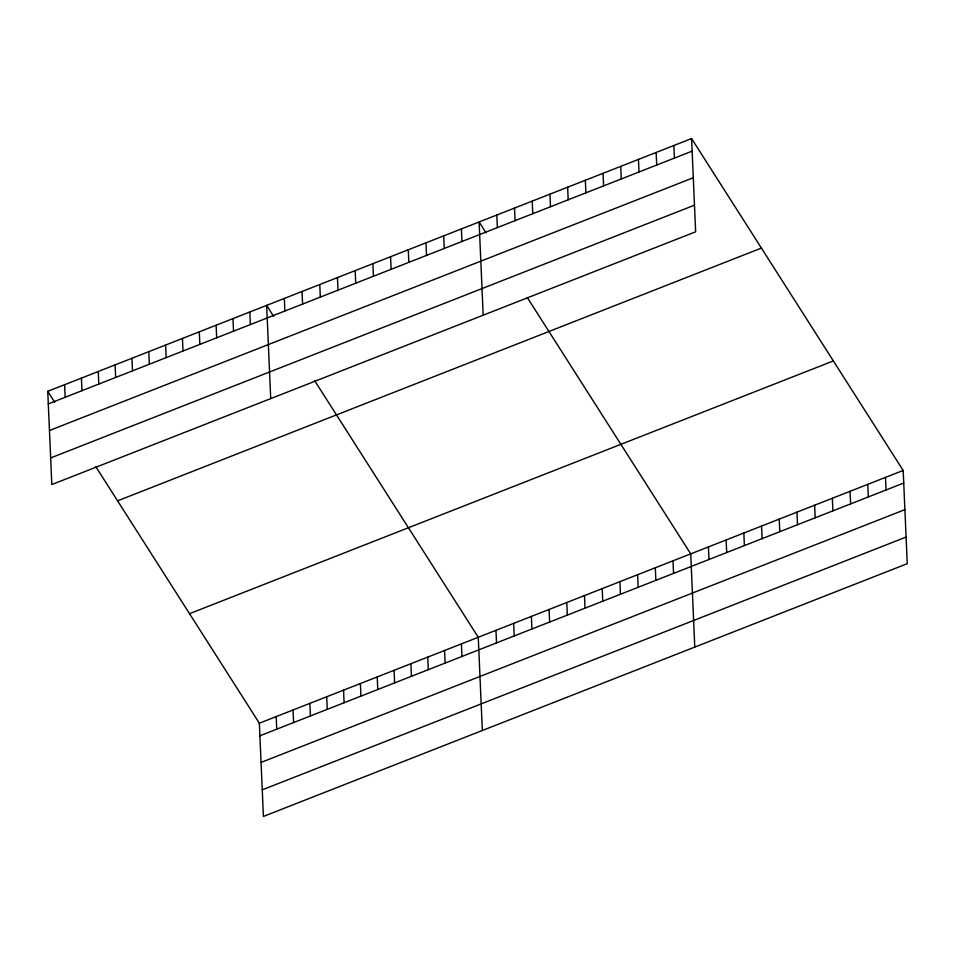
<?xml version="1.0" encoding="UTF-8"?>
<svg xmlns="http://www.w3.org/2000/svg" width="955" height="955" viewBox="0 0 955 955"><rect width="100%" height="100%" fill="white"/><g stroke="black" fill="none" stroke-linecap="round" stroke-linejoin="round"><path stroke-width="1.43" d="M691.575 138.559L695.646 231.79L51.821 484.543L47.75 391.323L691.575 138.559L903.179 470.457L907.25 563.677L263.425 816.441L259.354 723.21L95.858 466.768M48.299 403.893L692.124 151.141M49.457 430.514L693.282 177.749M50.663 457.934L694.476 205.17M117.584 500.838L761.398 248.085M189.532 613.683L833.345 360.93M259.354 723.21L903.179 470.457M259.903 735.792L903.728 483.039M261.073 762.412L904.886 509.648M262.267 789.833L906.092 537.068M486.095 232.925L479.112 221.966L483.182 315.198M527.22 297.423L690.716 553.864L694.786 647.096M273.631 316.332L266.648 305.373L270.719 398.605M314.756 380.83L478.264 637.272L482.335 730.503M47.75 391.323L54.733 402.27M885.476 477.405L886.025 489.987M867.773 484.352L868.322 496.934M850.069 491.3L850.619 503.882M832.354 498.259L832.903 510.841M814.651 505.207L815.2 517.789M796.948 512.155L797.497 524.737M779.244 519.102L779.793 531.684M761.541 526.062L762.09 538.644M743.838 533.009L744.387 545.592M726.134 539.957L726.683 552.539M708.419 546.917L708.968 559.499M673.86 145.506L674.409 158.088M656.157 152.454L656.706 165.036M673.012 560.812L673.562 573.394M638.453 159.413L639.002 171.996M655.309 567.759L655.858 580.342M620.75 166.361L621.299 178.943M637.606 574.719L638.155 587.301M603.047 173.309L603.596 185.891M619.902 581.667L620.452 594.249M585.343 180.256L585.893 192.838M602.199 588.614L602.748 601.196M567.64 187.216L568.189 199.798M584.484 595.574L585.033 608.144M549.925 194.163L550.474 206.746M566.781 602.521L567.33 615.104M532.221 201.111L532.771 213.693M549.077 609.469L549.626 622.051M514.518 208.071L515.067 220.653M531.374 616.417L531.923 628.999M496.815 215.018L497.364 227.6M513.671 623.376L514.22 635.958M495.967 630.324L496.516 642.906M461.408 228.913L461.957 241.496M443.705 235.873L444.254 248.455M461.42 643.885L461.969 656.467M444.576 650.498L445.126 663.08M425.99 242.821L426.539 255.403M427.745 657.1L428.294 669.682M408.286 249.768L408.836 262.35M410.901 663.713L411.45 676.295M390.583 256.728L391.132 269.31M394.069 670.326L394.618 682.909M372.88 263.675L373.429 276.258M377.225 676.94L377.774 689.522M355.176 270.623L355.726 283.205M360.393 683.553L360.942 696.135M337.473 277.571L338.022 290.153M343.549 690.155L344.098 702.737M319.77 284.53L320.319 297.112M326.717 696.768L327.267 709.35M302.055 291.478L302.604 304.06M309.874 703.381L310.423 715.964M284.351 298.426L284.9 311.008M293.042 709.995L293.591 722.577M276.198 716.596L276.747 729.178M249.816 311.987L250.365 324.569M232.972 318.6L233.521 331.182M216.128 325.213L216.678 337.795M199.297 331.827L199.846 344.409M182.453 338.428L183.002 351.01M165.621 345.042L166.17 357.624M148.777 351.655L149.326 364.237M131.945 358.268L132.494 370.85M115.101 364.87L115.651 377.452M98.269 371.483L98.819 384.065M81.426 378.096L81.975 390.679M64.594 384.71L65.143 397.292"/></g></svg>
